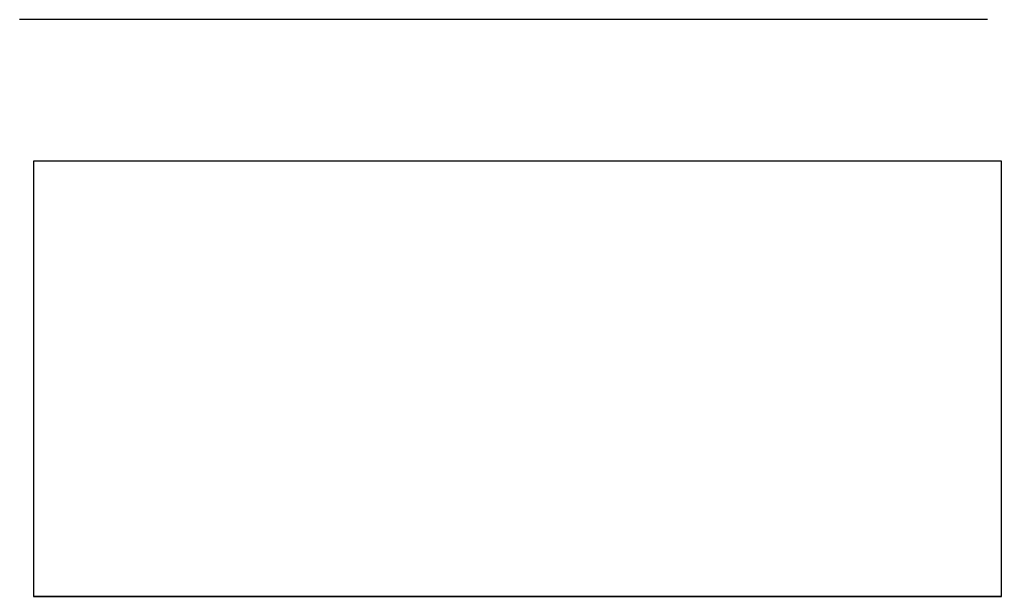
# Model space of a CAD drawing. Units: millimetres at full size, sheet at 1:100. Extents: x -3918 to 17755, y -10592 to 2143.
import ezdxf

# ---------------------------------------------------------------- set-up
doc = ezdxf.new("R2010")
doc.units = ezdxf.units.MM
doc.header["$LTSCALE"] = 100
doc.layers.add('0-0', color=7, linetype='Continuous')

msp = doc.modelspace()

# ---------------------------------------------------------------- linework, layer by layer
at = {"layer": '0-0'}
for p, q in [((17449, 2142.9), (-3918.4, 2142.9)), ((17755.1, -10591.8), (-3612.2, -10591.8))]:
    msp.add_line(p, q, dxfattribs=at)
msp.add_lwpolyline([(-3612.2, -10591.8), (17755.1, -10591.8), (17755.1, -979.6), (-3612.2, -979.6)], close=True, dxfattribs=at)

doc.saveas('drawing.dxf')
